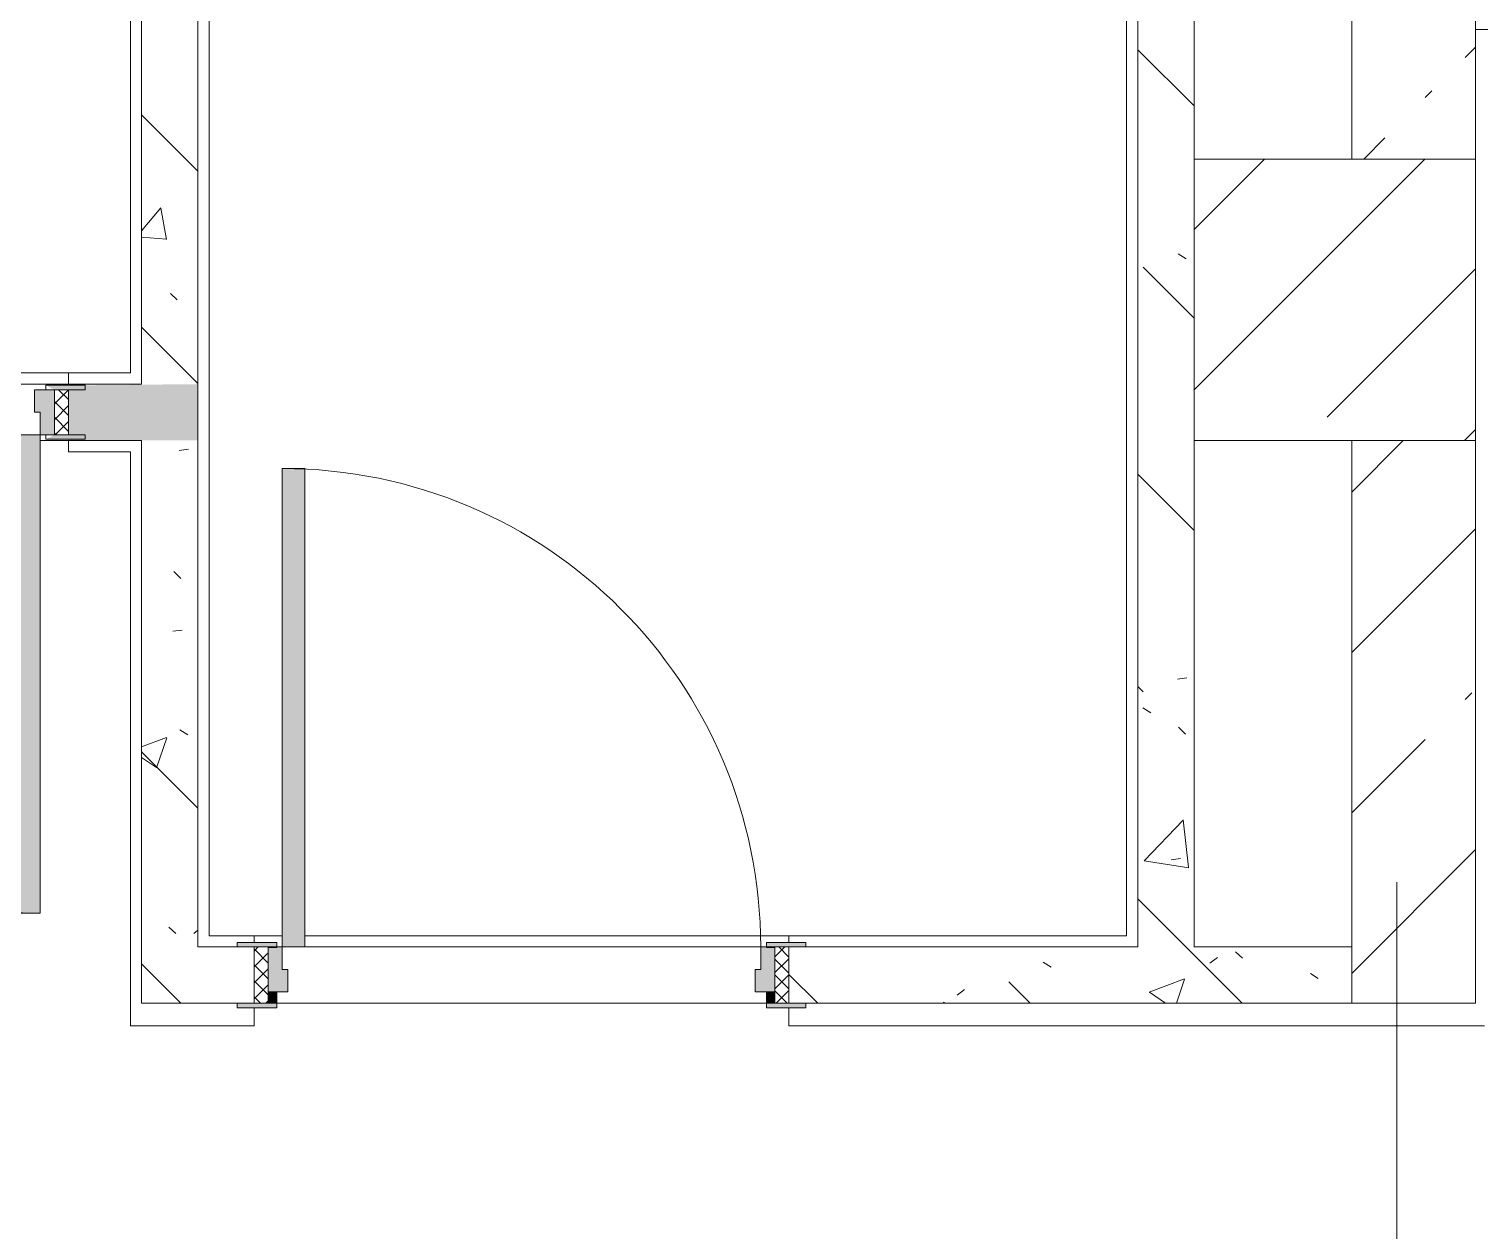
# Model space of a CAD drawing. Header units: millimetres. Extents: x 81711 to 274967, y -8553 to 29000.
# Drawn here: x 230087 to 232665, y 21295 to 23431 of the extents above; entities that cross this region are included whole.
import ezdxf

# ---------------------------------------------------------------- set-up
doc = ezdxf.new("R2010")
doc.units = ezdxf.units.MM
for name, color, linetype, lineweight, true_color in [('A-DOOR-5', 7, 'Continuous', 5, 0xe2e2e2), ('A-DOOR-6', 7, 'Continuous', 5, 0xaaaaaa), ('A-DOOR-FRAM-3', 7, 'Continuous', 5, 0xe2e2e2), ('A-DOOR-FRAM-4', 7, 'Continuous', 5, 0xaaaaaa), ('A-FLOR-2', 7, 'Continuous', 5, 0xaaaaaa), ('I-WALL-29', 7, 'Continuous', 5, 0x787878)]:
    doc.layers.add(name, color=color, linetype=linetype, lineweight=lineweight, true_color=true_color)
for name, color, linetype, lineweight in [('A-WALL', 7, 'Continuous', 9), ('I-WALL-27', 7, 'Continuous', 5), ('S-COLS-1', 7, 'Continuous', 5), ('Оси', 7, 'Continuous', 9)]:
    doc.layers.add(name, color=color, linetype=linetype, lineweight=lineweight)
pattern_1 = [(135, (1826.41, 114.685), (-14.14214, -14.14214), []), (225, (1826.41, 114.685), (14.14214, -14.14214), [])]
pattern_2 = [(45, (-296.384, 114.685), (-14.1421, 14.1421), []), (135, (-296.384, 114.685), (-14.1421, -14.1421), [])]
pattern_3 = [(135, (147956.67, 0), (-377.1708, -377.1708), [533.4, -88.9, 17.78, -88.9]), (135, (147956.67, 376.94), (-377.1708, -377.1708), []), (50, (147956.67, 0), (637.6445, -55.7866), [66.675, -733.425]), (355, (147956.7, 0), (-123.3494, 668.699), [53.34, -586.74]), (100.451, (148009.8, -4.65), (514.299, 612.908), [56.665, -623.315]), (46.184, (147956.7, 177.8), (948.7764, -147.15), [100.012, -1100.137]), (96.636, (148035.7, 165.5), (830.909, 865.997), [84.998, -934.973]), (351.184, (147956.7, 177.8), (830.918, 865.988), [80.01, -880.11]), (21, (148045.57, 133.35), (530.6506, -357.9283), [66.675, -733.425]), (326, (148045.6, 133.35), (216.308, 644.6585), [53.34, -586.74]), (71.451, (148089.8, 103.5), (746.9596, 286.7243), [56.665, -623.315]), (37.5, (147956.67, 0), (10.81053, 295.9426), [16.764, -562.864, 16.764, -578.866, -588.962]), (37.5, (147956.67, 0), (10.81053, 295.9426), [-1175.258, 16.764, -572.198]), (7.5, (147956.67, 0), (233.8692, 350.6318), [16.764, -322.834, 16.764, -549.529, -224.472]), (7.5, (147956.67, 0), (233.8692, 350.6318), [-905.891, 16.764, -207.708]), (327.5, (147758.43, 0), (474.5678, -20.0513), [16.764, -205.486, 16.764, -676.656, -920.115]), (327.5, (147758.43, 0), (474.5678, -20.0513), [-915.67, 16.764, -903.351]), (317.5, (147669.53, 0), (518.4522, 88.9934), [16.764, -272.161, 16.764, -443.738, -653.415]), (317.5, (147669.53, 0), (518.4522, 88.9934), [-749.427, 16.764, -636.651])]
pattern_4 = [(45, (147956.67, 0), (-285.1231, 285.1231), []), (45, (148241.8, 0), (-285.1231, 285.1231), [504.031, -100.806, 16.764, -84.042])]

# ---------------------------------------------------------------- blocks, each defined once
blk = doc.blocks.new('BSC_Колонна _Прямоугольная - 500х500-23287078-1_5_3_птичка')
at = {"layer": 'S-COLS-1'}
h = blk.add_hatch(dxfattribs=at)
h.set_pattern_fill('FP_102', color=256, style=0, pattern_type=2)
h.set_pattern_definition([(45, (-84450, -22950), (-285.1231, 285.1231), []), (45, (-84164.88, -22950), (-285.1231, 285.1231), [504.031, -100.806, 16.764, -84.042])])
h.paths.add_polyline_path([(30, -250), (250, -250), (250, 250), (-250, 250), (-250, -250), (-19.7, -250)])
for p, q in [((250, 250), (-250, 250)), ((-250, 250), (-250, -250)), ((250, -250), (250, 250)), ((-250, -250), (250, -250))]:
    blk.add_line(p, q, dxfattribs=at)
blk = doc.blocks.new('110_Дверь_СКБ_1Ст_Внутренняя1 - Д-9_ ДОО_Дв_950x2100h_Цеха_ ПУИ_ Помещение персонала_ Моечные_ Тамбур-18976848-1_5_3_птичка')
at = {"layer": 'A-DOOR-5'}
h = blk.add_hatch(color=256, dxfattribs=at)
h.paths.add_polyline_path([(517.5, 48), (447.5, 48), (462.5, 40), (517.5, 41.1)])
h.paths.add_polyline_path([(-437.5, 48), (-492.5, 48), (-492.5, 40), (-437.5, 40), (-422.5, 48)])
h = blk.add_hatch(color=256, dxfattribs=at)
h.paths.add_polyline_path([(437.5, 40), (437.5, 0), (427.5, 0), (427.5, -40), (462.5, -40), (462.5, 40), (447.5, 40)])
h.paths.add_polyline_path([(-422.5, 40), (-437.5, 40), (-437.5, -40), (-402.5, -40), (-402.5, 0), (-412.5, 0), (-412.5, 40)])
h = blk.add_hatch(color=256, dxfattribs=at)
h.paths.add_polyline_path([(462.5, -40), (447.5, -48), (517.5, -48), (512.3, -40), (487.5, -40)])
h.paths.add_polyline_path([(-437.5, -40), (-492.5, -40), (-492.5, -48), (-422.5, -48)])
at = {"layer": 'A-DOOR-6'}
h = blk.add_hatch(dxfattribs=at)
h.set_pattern_fill('FP_21', color=256, style=0, pattern_type=2)
h.set_pattern_definition(pattern_1)
h.paths.add_polyline_path([(462.5, 40), (462.5, -40), (487.5, -40), (487.5, 40)])
at = {"layer": 'A-DOOR-FRAM-3'}
blk.add_hatch(color=256, dxfattribs=at).paths.add_polyline_path([(-372.5, 890), (-412.5, 890), (-412.5, 40), (-372.5, 40), (-372.5, 704.6)])
at = {"layer": 'A-DOOR-FRAM-4'}
h = blk.add_hatch(dxfattribs=at)
h.set_pattern_fill('FP_22', color=256, style=0, pattern_type=2)
h.set_pattern_definition(pattern_2)
h.paths.add_polyline_path([(-462.5, 40), (-462.5, -40), (-437.5, -40), (-437.5, 40)])
at = {"layer": 'A-DOOR-6'}
for p, q in [((-412.5, 890), (-412.5, 40)), ((-372.5, 890), (-412.5, 890)), ((-372.5, 40), (-372.5, 890)), ((-422.5, 48), (-492.5, 48)), ((-492.5, 48), (-492.5, 40)), ((-492.5, 40), (-437.5, 40)), ((-437.5, 40), (-422.5, 40)), ((-422.5, 40), (-422.5, 48)), ((-412.5, 40), (-372.5, 40)), ((517.5, 48), (447.5, 48)), ((447.5, 48), (447.5, 40)), ((447.5, 40), (462.5, 40)), ((462.5, 40), (517.5, 40)), ((517.5, 40), (517.5, 48)), ((-492.5, -40), (-492.5, -48)), ((-437.5, -40), (-492.5, -40)), ((-492.5, -48), (-422.5, -48)), ((-422.5, -40), (-437.5, -40)), ((-422.5, -48), (-422.5, -40)), ((462.5, -40), (447.5, -40)), ((447.5, -40), (447.5, -48)), ((447.5, -48), (517.5, -48)), ((517.5, -40), (462.5, -40)), ((517.5, -48), (517.5, -40))]:
    blk.add_line(p, q, dxfattribs=at)
blk.add_arc((-412.5, 40), 850, 360, 90, dxfattribs=at)
at = {"layer": 'A-DOOR-FRAM-4'}
for p, q in [((-437.5, 40), (-462.5, 40)), ((-462.5, 40), (-462.5, -40)), ((-412.5, 40), (-437.5, 40)), ((-437.5, 40), (-437.5, -40)), ((-437.5, -40), (-437.5, 40)), ((-412.5, 0), (-412.5, 40)), ((437.5, 40), (437.5, 0)), ((462.5, 40), (437.5, 40)), ((462.5, -40), (462.5, 40)), ((487.5, 40), (462.5, 40)), ((462.5, 40), (462.5, -40)), ((487.5, -40), (487.5, 40)), ((-402.5, 0), (-412.5, 0)), ((-402.5, -40), (-402.5, 0)), ((437.5, 0), (427.5, 0)), ((427.5, 0), (427.5, -40)), ((-462.5, -40), (-437.5, -40)), ((-437.5, -40), (-402.5, -40)), ((427.5, -40), (462.5, -40)), ((462.5, -40), (487.5, -40))]:
    blk.add_line(p, q, dxfattribs=at)
blk = doc.blocks.new('110_Дверь_СКБ_1Ст_Внутренняя1 - Д-7_п__950x2100h_Туалет-32105350-1_5_3_птичка')
at = {"layer": 'A-DOOR-5'}
h = blk.add_hatch(color=256, dxfattribs=at)
h.paths.add_polyline_path([(437.5, -30), (462.5, -30), (462.5, 50), (437.5, 50), (437.5, 10), (427.5, 10), (427.5, -30)])
h.paths.add_polyline_path([(-421.6, -30), (-402.5, -30), (-402.5, 10), (-412.5, 10), (-412.5, 50), (-437.5, 50), (-437.5, -30)])
at = {"layer": 'A-DOOR-6'}
h = blk.add_hatch(dxfattribs=at)
h.set_pattern_fill('FP_21', color=256, style=0, pattern_type=2)
h.set_pattern_definition(pattern_1)
h.paths.add_polyline_path([(487.5, -50), (487.5, 50), (462.5, 50), (463.3, -50)])
at = {"layer": 'A-DOOR-FRAM-3'}
for points in [[(-412.5, 50), (-372.5, 50), (-372.5, 900), (-412.5, 900), (-412.5, 70)], [(-437.5, 50), (-422.5, 50), (-422.5, 58), (-492.5, 58), (-492.5, 50), (-462.5, 50)], [(517.5, 50), (517.5, 58), (447.5, 58), (447.5, 50), (492.2, 50)], [(-492.5, -58), (-422.5, -58), (-422.5, -50), (-492.5, -50)], [(-437.5, -50), (-422.5, -50), (-422.5, -30), (-437.5, -30)], [(462.5, -50), (462.5, -30), (447.5, -30), (447.5, -50)], [(468.2, -58), (517.5, -58), (517.5, -50), (447.5, -50), (447.5, -58)]]:
    blk.add_hatch(color=256, dxfattribs=at).paths.add_polyline_path(points)
at = {"layer": 'A-DOOR-FRAM-4'}
h = blk.add_hatch(dxfattribs=at)
h.set_pattern_fill('FP_22', color=256, style=0, pattern_type=2)
h.set_pattern_definition(pattern_2)
h.paths.add_polyline_path([(-437.5, -50), (-437.5, 50), (-462.5, 50), (-462.5, -50)])
at = {"layer": 'A-DOOR-6'}
for p, q in [((-412.5, 900), (-412.5, 50)), ((-372.5, 900), (-412.5, 900)), ((-372.5, 50), (-372.5, 900)), ((-412.5, 50), (-372.5, 50))]:
    blk.add_line(p, q, dxfattribs=at)
blk.add_arc((-412.5, 50), 850, 360, 90, dxfattribs=at)
at = {"layer": 'A-DOOR-FRAM-4'}
for p, q in [((-422.5, 58), (-492.5, 58)), ((-492.5, 58), (-492.5, 50)), ((-422.5, 50), (-422.5, 58)), ((517.5, 58), (447.5, 58)), ((447.5, 58), (447.5, 50)), ((517.5, 50), (517.5, 58)), ((-492.5, 50), (-422.5, 50)), ((-437.5, 50), (-462.5, 50)), ((-462.5, 50), (-462.5, -50)), ((-412.5, 50), (-437.5, 50)), ((-437.5, 50), (-437.5, -30)), ((-437.5, -50), (-437.5, 50)), ((-422.5, 50), (-437.5, 50)), ((-437.5, 50), (-437.5, 49)), ((-437.5, 49), (-422.5, 49)), ((-422.5, 49), (-422.5, 50)), ((-412.5, 10), (-412.5, 50)), ((437.5, 50), (437.5, 10)), ((462.5, 50), (437.5, 50)), ((462.5, 50), (447.5, 50)), ((447.5, 50), (447.5, 49)), ((447.5, 50), (517.5, 50)), ((447.5, 49), (462.5, 49)), ((462.5, -30), (462.5, 50)), ((487.5, 50), (462.5, 50)), ((462.5, 50), (462.5, -50)), ((462.5, 49), (462.5, 50)), ((487.5, -50), (487.5, 50)), ((-402.5, 10), (-412.5, 10)), ((-402.5, -30), (-402.5, 10)), ((437.5, 10), (427.5, 10)), ((427.5, 10), (427.5, -30)), ((-422.5, -50), (-492.5, -50)), ((-492.5, -50), (-492.5, -58)), ((-462.5, -50), (-437.5, -50)), ((-437.5, -30), (-402.5, -30)), ((-422.5, -30), (-437.5, -30)), ((-437.5, -30), (-437.5, -50)), ((-437.5, -50), (-422.5, -50)), ((-422.5, -50), (-422.5, -30)), ((-422.5, -58), (-422.5, -50)), ((427.5, -30), (462.5, -30)), ((462.5, -30), (447.5, -30)), ((447.5, -30), (447.5, -50)), ((447.5, -50), (462.5, -50)), ((517.5, -50), (447.5, -50)), ((447.5, -50), (447.5, -58)), ((462.5, -50), (462.5, -30)), ((462.5, -50), (487.5, -50)), ((517.5, -58), (517.5, -50)), ((-492.5, -58), (-422.5, -58)), ((447.5, -58), (517.5, -58))]:
    blk.add_line(p, q, dxfattribs=at)

msp = doc.modelspace()

# ---------------------------------------------------------------- hatches: boundary and pattern name
at = {"layer": 'I-WALL-27'}
h = msp.add_hatch(dxfattribs=at)
h.set_pattern_fill('FP_74', color=256, style=0, pattern_type=2)
h.set_pattern_definition(pattern_4)
h.paths.add_polyline_path([(232436.7, 23200), (232656.7, 23200), (232656.7, 26600), (232436.7, 26600), (232436.7, 23430)])
h = msp.add_hatch(dxfattribs=at)
h.set_pattern_fill('FP_74', color=256, style=0, pattern_type=2)
h.set_pattern_definition(pattern_4)
h.paths.add_polyline_path([(232436.7, 21700), (232656.7, 21700), (232656.7, 22700), (232436.7, 22700), (232436.7, 21800)])
at = {"layer": 'I-WALL-29'}
h = msp.add_hatch(dxfattribs=at)
h.set_pattern_fill('FP_103', color=256, style=0, pattern_type=2)
h.set_pattern_definition(pattern_3)
h.paths.add_polyline_path([(232156.7, 21800), (232156.7, 26880), (232056.7, 26880), (232056.7, 21800)])
h = msp.add_hatch(dxfattribs=at)
h.set_pattern_fill('FP_103', color=256, style=0, pattern_type=2)
h.set_pattern_definition(pattern_3)
h.paths.add_polyline_path([(230386.7, 22800), (230386.7, 23940), (230286.7, 23940), (230286.7, 22800)])
h = msp.add_hatch(dxfattribs=at)
h.set_pattern_fill('FP_103', color=256, style=0, pattern_type=2)
h.set_pattern_definition(pattern_3)
h.paths.add_polyline_path([(225206.7, 22700), (225306.7, 22700), (225306.7, 22800), (225206.7, 22800), (225206.7, 22709.1)])
h.paths.add_polyline_path([(224125.5, 22700), (224706.7, 22700), (224706.7, 22800), (223701.5, 22800), (223701.5, 22700), (224086.7, 22700)])
h.paths.add_polyline_path([(226656.5, 22700), (228606.7, 22700), (228606.7, 22800), (226406.7, 22800), (226406.7, 22700), (226436.7, 22700)])
h.paths.add_polyline_path([(230156.7, 22700), (230386.7, 22700), (230386.7, 22800), (230186.7, 22798), (230186.7, 22790), (230156.7, 22790), (230156.7, 22710), (230186.7, 22710), (230186.7, 22702), (230156.7, 22702)])
h.paths.add_polyline_path([(229185.9, 22700), (229176.7, 22702), (229176.7, 22710), (229206.7, 22710), (229206.7, 22790), (229176.7, 22790), (229176.7, 22798), (229106.7, 22796.4), (229106.7, 22700), (229176.7, 22700)])
h.paths.add_polyline_path([(218196.7, 22700), (218266.7, 22704), (218266.7, 22800), (218166.7, 22800), (218166.7, 22700)])
h.paths.add_polyline_path([(217066.7, 22700), (217066.7, 22800), (216266.7, 22800), (216266.7, 22700), (217041.7, 22700)])
h.paths.add_polyline_path([(221996.7, 22700), (222601.5, 22700), (222601.5, 22800), (221996.7, 22800), (221996.7, 22730.9)])
h.paths.add_polyline_path([(220626.7, 22700), (221496.7, 22700), (221496.7, 22800), (218766.7, 22800), (218766.7, 22700), (219371.2, 22700)])
h = msp.add_hatch(dxfattribs=at)
h.set_pattern_fill('FP_103', color=256, style=0, pattern_type=2)
h.set_pattern_definition(pattern_3)
h.paths.add_polyline_path([(230286.7, 21800), (230386.7, 21800), (230386.7, 22700), (230286.7, 22700), (230286.7, 22482.3)])
h = msp.add_hatch(dxfattribs=at)
h.set_pattern_fill('FP_103', color=256, style=0, pattern_type=2)
h.set_pattern_definition(pattern_3)
h.paths.add_polyline_path([(232387, 21700), (232436.7, 21700), (232436.7, 21800), (231436.7, 21800), (231438, 21700), (232336.7, 21700)])
h.paths.add_polyline_path([(230386.7, 21700), (230486.7, 21700), (230486.7, 21800), (230286.7, 21800), (230286.7, 21700)])

# ---------------------------------------------------------------- linework, layer by layer
at = {"layer": 'A-FLOR-2'}
for p, q in [((230266.7, 22820), (230266.7, 24060)), ((230406.7, 23920), (230406.7, 21820)), ((232036.7, 21820), (232036.7, 23920)), ((232706.7, 23430), (232656.7, 23430)), ((229126.7, 22820), (230266.7, 22820)), ((230156.7, 22800), (230156.7, 22820)), ((230156.7, 22680), (230156.7, 22700)), ((230266.7, 22680), (230156.7, 22680)), ((230266.7, 21660), (230266.7, 22680)), ((230406.7, 21820), (230536.7, 21820)), ((230486.7, 21820), (230486.7, 21808)), ((230576.7, 21820), (232036.7, 21820)), ((231436.7, 21808), (231436.7, 21820)), ((230486.7, 21692), (230486.7, 21660)), ((231436.7, 21660), (231436.7, 21692)), ((230486.7, 21660), (230266.7, 21660)), ((232672.7, 21660), (231436.7, 21660))]:
    msp.add_line(p, q, dxfattribs=at)
at = {"layer": 'A-WALL'}
msp.add_line((232436.7, 21800), (232436.7, 21700), dxfattribs=at)
at = {"layer": 'I-WALL-27'}
for p, q in [((232156.7, 23200), (232156.7, 27100)), ((232436.7, 26600), (232436.7, 23200)), ((232656.7, 23200), (232656.7, 26600)), ((230286.7, 24040), (230286.7, 22800)), ((230386.7, 22800), (230386.7, 23940)), ((232056.7, 23940), (232056.7, 21800)), ((229106.7, 22800), (230286.7, 22800)), ((230386.7, 21800), (230386.7, 22800)), ((230106.7, 22700), (230286.7, 22700)), ((230286.7, 22700), (230286.7, 21700)), ((232156.7, 21800), (232156.7, 22700)), ((232436.7, 22700), (232436.7, 21800)), ((232656.7, 21700), (232656.7, 22700)), ((230456.7, 21800), (230386.7, 21800)), ((230576.7, 21800), (231386.7, 21800)), ((232056.7, 21800), (231466.7, 21800)), ((232436.7, 21800), (232156.7, 21800)), ((230286.7, 21700), (230456.7, 21700)), ((231396.7, 21700), (230527.6, 21700)), ((231466.7, 21700), (232656.7, 21700))]:
    msp.add_line(p, q, dxfattribs=at)
at = {"layer": 'Оси'}
msp.add_line((232516.7, 10029.8), (232516.7, 21915.1), dxfattribs=at)

# ---------------------------------------------------------------- block references
at = {"layer": 'A-DOOR-6', "rotation": 180}
msp.add_blockref('110_Дверь_СКБ_1Ст_Внутренняя1 - Д-9_ ДОО_Дв_950x2100h_Цеха_ ПУИ_ Помещение персонала_ Моечные_ Тамбур-18976848-1_5_3_птичка', (229694.2, 22750), dxfattribs=at)
at = {"layer": 'A-DOOR-6'}
msp.add_blockref('110_Дверь_СКБ_1Ст_Внутренняя1 - Д-7_п__950x2100h_Туалет-32105350-1_5_3_птичка', (230949.2, 21750), dxfattribs=at)
at = {"layer": 'S-COLS-1'}
msp.add_blockref('BSC_Колонна _Прямоугольная - 500х500-23287078-1_5_3_птичка', (232406.7, 22950), dxfattribs=at)

doc.saveas('drawing.dxf')
